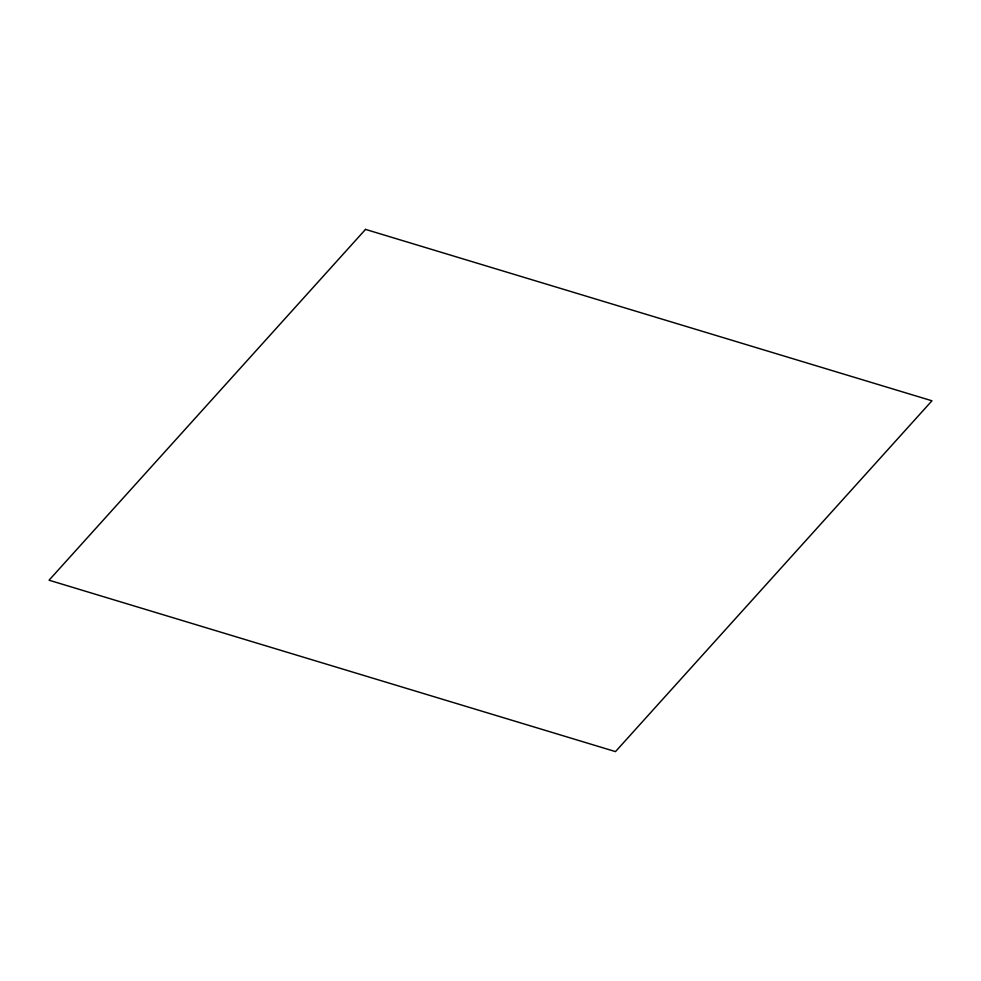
<?xml version="1.0" encoding="UTF-8"?>
<svg xmlns="http://www.w3.org/2000/svg" width="981" height="981" viewBox="0 0 981 981"><rect width="100%" height="100%" fill="white"/><g stroke="black" fill="none" stroke-linecap="round" stroke-linejoin="round"><path stroke-width="1.47" d="M365.521 229.395L49.05 580.212L615.479 751.605L931.95 400.788L365.521 229.395"/></g></svg>
